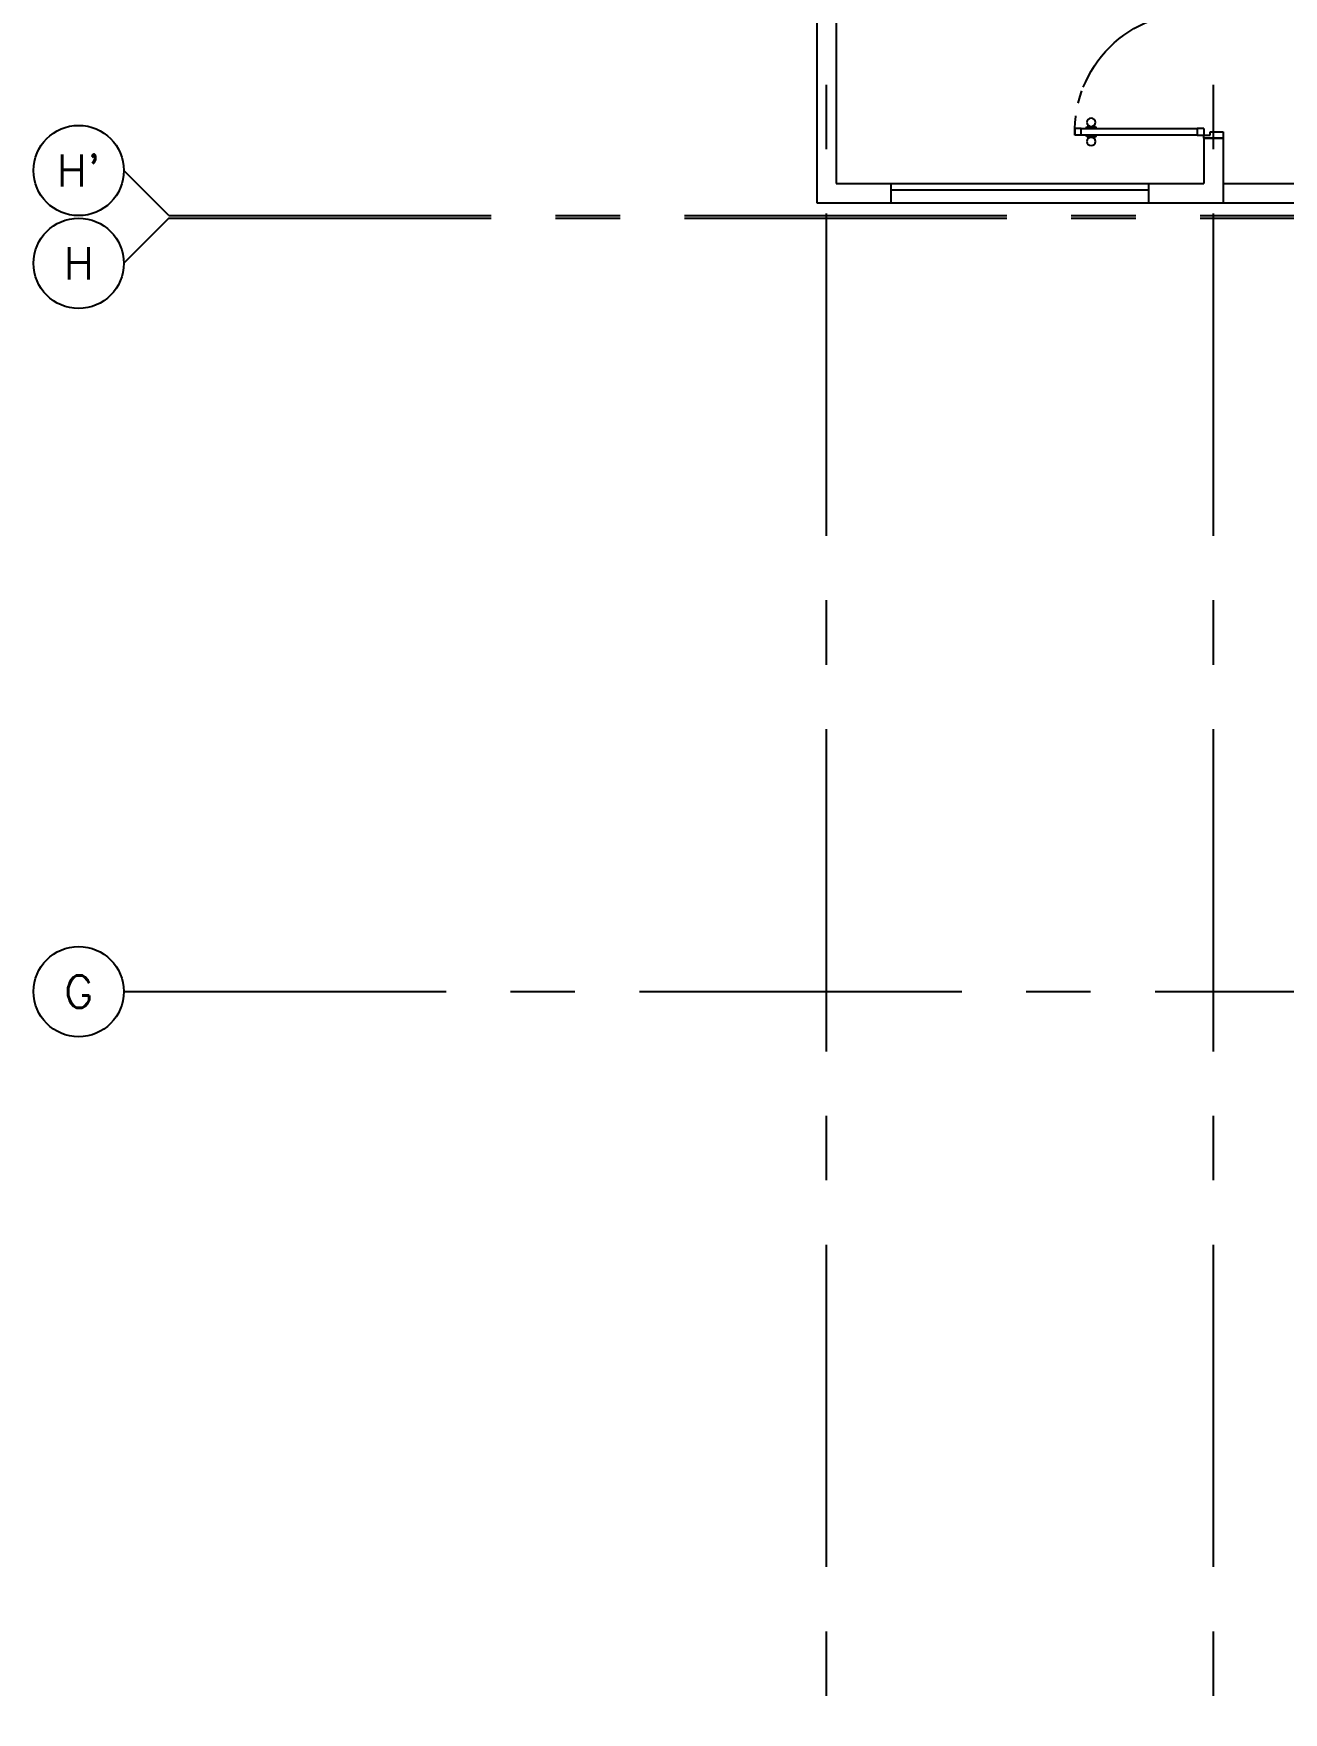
# Model space of a CAD drawing. Extents: x 417866029 to 417866302, y 43498040 to 43498122.
# Drawn here: x 417866028.78 to 417866038.48, y 43498062.69 to 43498075.72 of the extents above; entities that cross this region are included whole.
import ezdxf
from ezdxf.enums import TextEntityAlignment as Align

# ---------------------------------------------------------------- set-up
doc = ezdxf.new("R2010")
doc.units = 0
doc.header["$MEASUREMENT"] = 0
doc.linetypes.add('CENTERX2', pattern=[4, 2.5, -0.5, 0.5, -0.5])
doc.linetypes.add('HIDDEN', pattern=[0.375, 0.25, -0.125])
for name, color, linetype in [('AX', 9, 'CONTINUOUS'), ('AX-CR', 7, 'CONTINUOUS'), ('AX-TXT', 2, 'CONTINUOUS'), ('AXES', 11, 'CENTERX2'), ('DOOR', 9, 'CONTINUOUS'), ('ROOF', 7, 'CONTINUOUS'), ('WALL', 9, 'CONTINUOUS'), ('WIN', 9, 'CONTINUOUS')]:
    doc.layers.add(name, color=color, linetype=linetype)
doc.styles.add('ROMANS', font='ROMANS.shx', dxfattribs={"width": 0.6})

# ---------------------------------------------------------------- blocks, each defined once
blk = doc.blocks.new('STL-DR')
at = {"layer": 'DOOR', "color": 0, "linetype": 'ByBlock'}
for p, q in [((50, 0), (0, 0)), ((0, -150), (0, 0)), ((50, -100), (50, 0)), ((25, -100), (50, -100)), ((25, -150), (25, -100)), ((950, -100), (950, 0)), ((950, 0), (1000, 0)), ((975, -100), (950, -100)), ((975, -150), (975, -100)), ((1000, 0), (1000, -150)), ((0, -150), (25, -150)), ((75, -150), (25, -150)), ((25, -200), (25, -150)), ((75, -200), (25, -200)), ((75, -150), (75, -200)), ((1000, -150), (975, -150)), ((18, -990), (9, -990)), ((9, -1055), (9, -990)), ((18, -978), (18, -1068)), ((25, -978), (18, -978)), ((18, -1055), (18, -990)), ((75, -978), (82, -978)), ((82, -978), (82, -1068)), ((82, -990), (91, -990)), ((82, -1055), (82, -990)), ((91, -1055), (91, -990)), ((18, -1055), (9, -1055)), ((25, -1068), (18, -1068)), ((25, -1100), (75, -1100)), ((25, -1100), (25, -1150)), ((25, -1150), (75, -1150)), ((75, -1150), (25, -1150)), ((75, -1068), (82, -1068)), ((75, -1100), (75, -1150)), ((82, -1055), (91, -1055))]:
    blk.add_line(p, q, dxfattribs=at)
at = {"layer": 'DOOR', "linetype": 'ByBlock'}
for p, q in [((25, -200), (25, -1100)), ((75, -1100), (75, -200))]:
    blk.add_line(p, q, dxfattribs=at)
at = {"layer": 'DOOR', "color": 0, "linetype": 'ByBlock'}
for centre in [(-24, -1023), (124, -1023)]:
    blk.add_circle(centre, 32.4, dxfattribs=at)
at = {"layer": 'DOOR', "linetype": 'HIDDEN', "ltscale": 0.5}
blk.add_arc((50, -223), 928, 271.544, 4.4816, dxfattribs=at)
at = {"layer": 'WALL'}
for p, q in [((0, 0), (0, -150)), ((0, 0), (0, -150)), ((1000, 0), (1000, -150))]:
    blk.add_line(p, q, dxfattribs=at)
blk = doc.blocks.new('AXL')
at = {"layer": 'AX-CR'}
blk.add_circle((-350, 0), 350, dxfattribs=at)
at = {"layer": 'AX-TXT', "style": 'ROMANS'}
blk.add_attdef('AX', text='', height=250, dxfattribs=at).set_placement((-350, 0), align=Align.MIDDLE)

msp = doc.modelspace()

# ---------------------------------------------------------------- linework, layer by layer
at = {"layer": 'AXES'}
for p, q in [((417866034.934, 43498039.822), (417866034.934, 43498118.3)), ((417866037.934, 43498039.822), (417866037.934, 43498118.3)), ((417866029.832, 43498074.306), (417866029.482, 43498074.656)), ((417866029.832, 43498074.286), (417866029.482, 43498073.936)), ((417866029.832, 43498074.306), (417866098.574, 43498074.306)), ((417866029.832, 43498074.286), (417866098.574, 43498074.286)), ((417866029.482, 43498068.286), (417866098.574, 43498068.286))]:
    msp.add_line(p, q, dxfattribs=at)
at = {"layer": 'ROOF'}
for p, q in [((417866038.009, 43498074.556), (417866040.084, 43498074.556)), ((417866034.859, 43498074.406), (417866040.084, 43498074.406))]:
    msp.add_line(p, q, dxfattribs=at)
at = {"layer": 'WALL'}
for p, q in [((417866034.859, 43498080.182), (417866034.859, 43498074.406)), ((417866035.009, 43498080.182), (417866035.009, 43498074.556)), ((417866037.859, 43498074.906), (417866037.859, 43498074.556)), ((417866038.009, 43498074.906), (417866038.009, 43498074.406)), ((417866035.009, 43498074.556), (417866035.434, 43498074.556)), ((417866035.434, 43498074.406), (417866035.434, 43498074.556)), ((417866037.434, 43498074.406), (417866037.434, 43498074.556)), ((417866037.434, 43498074.556), (417866037.859, 43498074.556)), ((417866034.859, 43498074.406), (417866035.434, 43498074.406)), ((417866037.434, 43498074.406), (417866038.009, 43498074.406))]:
    msp.add_line(p, q, dxfattribs=at)
at = {"layer": 'WALL', "linetype": 'ByBlock', "ltscale": 0.3}
msp.add_line((417866038.009, 43498074.906), (417866037.859, 43498074.906), dxfattribs=at)
at = {"layer": 'WIN'}
for p, q in [((417866035.434, 43498074.556), (417866037.434, 43498074.556)), ((417866035.434, 43498074.506), (417866037.434, 43498074.506)), ((417866035.434, 43498074.406), (417866037.434, 43498074.406))]:
    msp.add_line(p, q, dxfattribs=at)

# ---------------------------------------------------------------- block references
at = {"layer": 'AX', "xscale": 0.0009999871253967285, "yscale": 0.001000002026557922, "zscale": 0.001}
for p, values in [((417866029.482, 43498074.656), {'AX': "H'"}), ((417866029.482, 43498073.936), {'AX': 'H'}), ((417866029.482, 43498068.286), {'AX': 'G'})]:
    msp.add_blockref('AXL', p, dxfattribs=at).add_auto_attribs(values)
at = {"layer": 'DOOR', "color": 1, "xscale": -0.001000002026557922, "yscale": 0.001000002026557922, "zscale": 0.001, "rotation": 270}
msp.add_blockref('STL-DR', (417866038.009, 43498074.906), dxfattribs=at)

doc.saveas('drawing.dxf')
